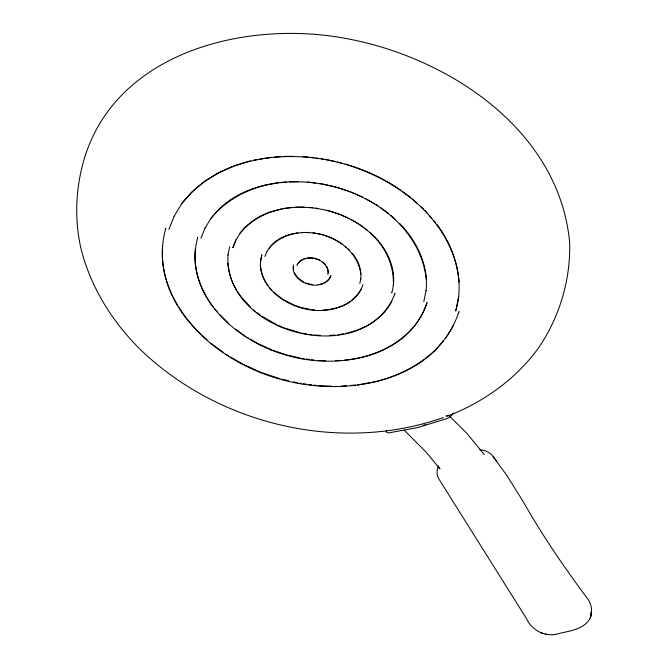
<?xml version="1.0" encoding="UTF-8"?>
<svg xmlns="http://www.w3.org/2000/svg" width="668" height="668" viewBox="0 0 668 668"><rect width="100%" height="100%" fill="white"/><g stroke="black" fill="none" stroke-linecap="round" stroke-linejoin="round"><path stroke-width="1" d="M162.65 245.916C160.846 266.833 167.05 287.891 177.872 305.668M195.382 248.822C193.144 269.738 200.834 290.505 213.292 307.08M228.022 254.725C223.287 334.651 365.621 370.08 395.022 293.436L394.938 293.753M293.31 266.532L293.519 270.381M328.08 273.162L327.988 269.647L326.744 266.482M360.72 279.065C361.889 269.68 358.19 260.236 352.136 253.164M393.36 284.969C395.74 213.409 283.057 180.335 240.104 233.274M426.009 290.872C428.948 265.781 417.007 241.357 399.856 223.68M227.938 255.051L229.625 246.851M260.578 260.954C263.952 244.755 259.476 264.637 260.428 266.14C260.837 271.642 262.591 276.936 265.238 281.762C272.961 294.93 286.597 303.664 301.026 307.864C323.22 314.787 355.526 308.524 362.949 284.677M328.163 272.836L327.846 274.373M360.803 278.74L359.835 283.449M426.092 290.547L423.813 301.602M458.732 296.45L455.718 311.004C464.586 281.136 455.342 248.68 436.864 224.39M165.656 228.69L165.739 228.373C145.975 301.176 215.806 361.881 279.708 379.015C343.795 397.919 435.185 383.374 459 311.589L458.916 311.914M168.937 229.283L174.323 215.747M197.644 237.766L197.728 237.449C182.205 294.388 236.831 341.899 286.814 355.301C336.864 370.047 408.115 358.758 426.927 302.838L427.011 302.512C416.156 337.54 379.29 357.046 344.646 360.077M200.926 238.359L205.109 227.838M264.904 256.512L266.682 252.036M293.603 265.004C290.279 277.028 306.478 286.964 318.026 284.944C323.504 284.292 329.249 281.153 330.961 275.6C330.126 278.681 325.541 283.257 321.183 283.967M296.884 265.588L297.469 264.127M391.824 292.526L391.74 292.851C398.504 270.406 386.814 246.601 369.588 232.255M386.229 430.643L386.304 432.079L388.2 432.981L417.425 427.629L444.362 419.362C448.119 418.677 451.551 416.356 453.363 412.974M438.459 465.872C436.488 470.355 436.363 475.825 439.419 479.849L526.576 618.727C531.995 630.801 545.881 637.564 558.698 633.615C569.771 630.817 584.308 629.532 590.22 617.984C592.633 611.729 591.773 604.782 587.974 599.321C564.527 567.825 542.257 535.377 522.927 501.15L506.611 475.107L492.458 455.726L490.922 453.939L485.845 450.892L479.741 449.547M235.896 239.937L232.823 247.753L235.812 240.255L240.188 232.957L245.715 226.602L252.387 220.999M174.239 216.065L182.072 203.139L192.05 191.683L204.082 181.562M205.026 228.164L211.13 218.052L213.71 215.079M266.599 252.354C269.546 246.342 274.531 241.549 280.36 238.342M297.385 264.453L300.683 260.436L305.677 258.199M361.129 289.135L358.399 293.594L351.326 300.617M391.916 301.235C386.388 311.889 377.245 320.222 366.765 325.892M445.573 338.309L453.497 325.425M181.988 203.464C219.513 155.552 288.868 148.338 344.145 163.961C398.779 179.408 453.931 221.851 459.075 282.096M215.004 213.593C227.254 199.039 245.081 190.246 263.234 185.462M211.046 218.369C269.379 147.035 415.596 186.789 426.343 279.466M269.162 248.179C294.839 217.843 355.493 234.426 360.862 274.206M298.22 263.092C306.595 253.197 326.376 258.599 328.13 271.575M435.369 350.024L443.535 340.655M434.601 350.675C418.268 366.173 397.443 376.009 375.792 381.562M204.951 181.02L217.977 172.954L233.483 166.006M253.239 220.473L260.077 216.232M349.798 301.719C342.016 307.038 332.606 309.626 323.245 310.052M260.938 215.847L268.67 212.382L281.971 208.783M281.128 237.866L286.263 235.57M365.872 326.293L357.831 329.9L348.12 332.881M446.9 416.389C482.597 402.662 515.028 379.933 537.782 348.946C559.225 318.21 570.597 280.51 569.687 243.06C559.717 130.586 448.971 57.431 346.166 38.535C248.471 19.956 119.614 50.2 85.287 155.444C75.893 185.261 74.006 216.983 80.736 247.561C89.629 283.967 109.243 317.125 135.053 344.103L137.366 346.625C215.48 424.205 339.035 454.257 443.327 417.542M445.915 415.972L448.42 415.162M234.468 165.697L250.333 160.838M287.19 235.286L290.906 234.142M423.086 425.407L425.758 424.597M253.322 160.287L258.299 159.368M260.286 159.001L271.358 157.306M264.169 185.178L278.088 182.614M283.958 208.424L292.066 207.381M291.841 233.858L293.811 233.499M295.79 233.132L297.769 232.765M318.118 284.626L320.448 284.192M337.791 334.777L343.427 333.741M345.306 333.399L347.176 333.048M357.472 384.935L370.698 382.497M372.736 382.121L374.773 381.745M274.473 157.072L280.694 156.613M283.808 156.387L292.951 156.337M281.195 182.381L286.38 181.997M289.486 181.771L298.529 181.721M295.164 207.155L304.04 207.097M301.886 232.464L309.368 232.472M307.606 257.848L313.067 257.94M329.967 335.361L334.86 334.994M335.695 360.737L340.672 360.369M341.398 386.121L346.425 385.753M350.441 385.453L355.459 385.085M303.005 156.638L308.048 156.988M320.03 335.361L314.01 334.985M317.442 360.503L325.583 360.745M318.853 385.762L331.186 386.129M310.069 157.256L314.119 157.782M316.139 158.049L318.16 158.308M321.191 158.708L323.22 158.967M307.439 181.988L315.405 183.024M318.385 183.416L321.375 183.8M309.818 207.372L312.724 207.748M315.63 208.124L318.527 208.508M312.991 232.856L315.722 233.207M312.357 284.618L305.819 283.023M309.76 309.351L301.109 307.547L295.523 305.66M311.697 309.61L314.611 309.985M306.963 334.067L301.969 333.107M308.975 334.326L311.998 334.718M302.078 358.499L304.132 358.766M306.178 359.033L309.251 359.434M311.296 359.701L314.369 360.102M299.214 383.198L301.276 383.465M303.347 383.733L306.445 384.142M308.516 384.409L311.614 384.818M313.684 385.085L316.782 385.494M325.241 159.234L335.236 161.556M337.24 162.015L341.231 162.942M322.368 183.934L336.146 187.123M326.193 210.186L330.017 211.071M317.525 233.541L322.018 234.577M314.444 258.19L319.696 260.027M299.974 332.647L283.374 327.679M286.898 354.975L300.057 358.031M281.737 379.148L288.534 380.718M293.386 381.846L297.268 382.747M540.938 632.88L542.107 633.18M545.43 634.049L546.7 634.375M345.206 163.969C364.895 169.973 384.058 178.348 400.858 190.347M337.131 187.357L350.508 191.866M330.952 211.38L340.237 214.52M322.911 234.785L328.147 236.555M273.137 350.341L285.912 354.65M279.792 378.698L260.929 372.335L242.952 364.219L230.577 357.054M351.46 192.192L355.109 193.829M356.929 194.655L362.398 197.118M341.123 214.921L349.097 218.511M329.023 236.848L334.008 239.094M294.596 305.351L283.407 299.665M276.928 324.765L262.207 316.473M278.765 325.6L282.455 327.262M258.099 343.661L272.152 350.007M365.129 198.354L374.489 203.773M376.193 204.759L377.888 205.744M350.809 219.396L358.257 223.705M334.843 239.47L342.759 244.43M303.522 281.988L297.703 277.738L294.421 272.945M246.717 337.073L248.471 338.083M250.216 339.102L257.222 343.16M226.16 354.499L228.807 356.036M402.528 191.557L410.845 197.628M380.384 207.564L388.701 213.626M359.083 224.181L364.06 227.813M365.722 229.024L367.383 230.235M282.581 299.18L273.938 292.258M256.704 312.474L260.637 315.329M235.386 329.074L244.964 336.062M210.837 343.327L223.738 352.737M449.606 416.231L466.949 433.423L484.233 454.549M412.415 198.914L416.849 202.963M420.539 206.337L423.487 209.042M391.005 215.589L395.431 219.63M345.239 246.233L346.7 247.577M348.17 248.922L349.631 250.258M323.087 262.24L325.75 264.971M250.542 307.121L240.939 296.726L237.741 291.899M253.606 309.927L255.134 311.321M228.439 323.162L219.78 314.603M201.035 334.351L197.26 330.902L185.654 317.434L178.982 307.355M202.546 335.728L207.072 339.878M424.965 210.387L427.637 213.493M429.641 215.814L431.645 218.144M433.649 220.465L435.653 222.786M269.922 287.925L271.926 290.254M214.587 308.583L217.184 311.597M404.282 430.2L426.101 452.152L439.978 468.861L438.701 467.216M496.658 461.112L493.368 456.887L494.445 458.273M268.035 285.553C263.802 279.808 261.046 272.961 260.512 265.814M236.681 290.288C231.571 282.146 228.565 272.761 227.78 263.184M591.405 611.546L590.788 615.971L591.405 611.546M591.439 613.299L590.253 617.858L591.439 613.299"/></g></svg>
